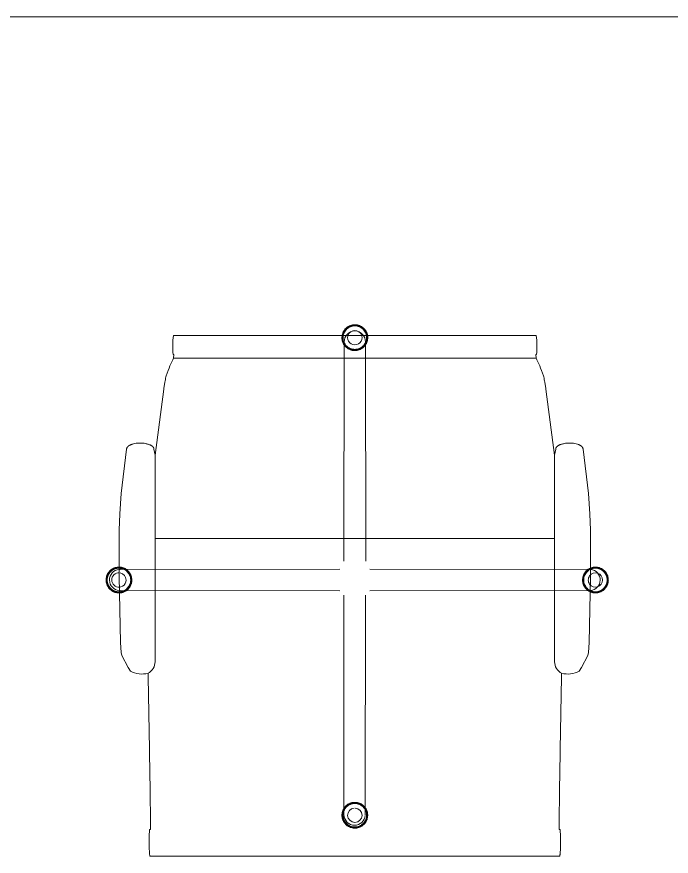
# Model space of a CAD drawing. Header units: inches. Extents: x -1880 to 225, y -1065 to 162.
# Drawn here: x -505.42 to -470.75, y 55.48 to 99.96 of the extents above; entities that cross this region are included whole.
import ezdxf

# ---------------------------------------------------------------- set-up
doc = ezdxf.new("R2010")
doc.units = ezdxf.units.IN
doc.header["$MEASUREMENT"] = 0
for name, color, linetype, lineweight in [('06_555 11th St - background_dwg', 8, 'Continuous', 9), ('I-FURN', 30, 'Continuous', 9), ('P-SILL', 7, 'Continuous', 9), ('W', 7, 'Continuous', 9)]:
    doc.layers.add(name, color=color, linetype=linetype, lineweight=lineweight)

# ---------------------------------------------------------------- blocks, each defined once
blk = doc.blocks.new('HermanMiller_Collection_Eames_SoftPad_LoungeChairSwivel - Arms Swivel Base-5586209-FIRST FLOOR POWER _ SIGNAL')
at = {"layer": 'I-FURN'}
for p, q in [((-3.512, 12.456), (-4.588, 12.381)), ((-2.64, 12.487), (-3.512, 12.456)), ((-0.181, 12.487), (-2.64, 12.487)), ((3.319, 12.425), (-0.181, 12.487)), ((-4.588, 12.381), (-6.939, 12.092)), ((-0.575, 0.795), (-0.562, 12.438)), ((0.575, 0.795), (0.562, 12.438)), ((3.837, 12.38), (3.319, 12.425)), ((3.992, 12.339), (3.837, 12.38)), ((4.636, 12.01), (3.992, 12.339)), ((4.828, 11.89), (4.636, 12.01)), ((13.215, 10.864), (13.215, 10.828)), ((14.637, -10.851), (14.637, 10.851)), ((-6.607, 10.583), (-10.117, 10.124)), ((-6.939, 10.645), (-6.607, 10.583)), ((-6.607, 10.583), (4.329, 10.583)), ((-2.191, -10.583), (-2.191, 10.583)), ((-12.962, 9.609), (-12.962, -9.609)), ((-11.947, 9.586), (-11.947, 9.626)), ((-11.764, 9.602), (-11.947, 9.586)), ((-11.764, 9.602), (-11.764, -9.602)), ((-0.991, 0.575), (-12.635, 0.562)), ((0.795, 0.562), (12.438, 0.549)), ((-0.991, -0.575), (-12.635, -0.562)), ((-0.575, -0.795), (-0.562, -12.438)), ((0.575, -0.795), (0.562, -12.438)), ((0.795, -0.588), (12.117, -0.575)), ((12.149, -0.575), (12.438, -0.575)), ((-11.947, -9.626), (-11.947, -9.587)), ((-11.947, -9.587), (-11.764, -9.602)), ((-10.117, -10.124), (-6.607, -10.583)), ((-6.607, -10.583), (-6.939, -10.645)), ((-6.607, -10.583), (4.329, -10.583)), ((13.215, -10.828), (13.215, -10.864)), ((3.992, -12.339), (4.636, -12.01)), ((4.636, -12.01), (4.828, -11.89)), ((-6.939, -12.092), (-4.588, -12.381)), ((-4.588, -12.381), (-3.512, -12.456)), ((-0.181, -12.487), (3.319, -12.425)), ((3.319, -12.425), (3.837, -12.38)), ((3.837, -12.38), (3.992, -12.339)), ((-3.512, -12.456), (-2.64, -12.487)), ((-2.64, -12.487), (-0.181, -12.487))]:
    blk.add_line(p, q, dxfattribs=at)
at = {"layer": 'I-FURN', "flags": 128}
for points in [[(0, 13.433), (-0.027, 13.432), (-0.055, 13.431), (-0.082, 13.428), (-0.109, 13.424), (-0.136, 13.419), (-0.162, 13.413), (-0.189, 13.406), (-0.215, 13.398), (-0.241, 13.389), (-0.266, 13.379), (-0.291, 13.368), (-0.315, 13.356), (-0.339, 13.343), (-0.363, 13.329), (-0.386, 13.314), (-0.408, 13.298), (-0.429, 13.281), (-0.45, 13.263), (-0.47, 13.245), (-0.49, 13.226), (-0.508, 13.206), (-0.526, 13.185), (-0.543, 13.164), (-0.559, 13.142), (-0.575, 13.119), (-0.589, 13.096), (-0.602, 13.072), (-0.615, 13.047), (-0.626, 13.023), (-0.636, 12.997), (-0.646, 12.972), (-0.654, 12.946), (-0.661, 12.919), (-0.668, 12.893), (-0.673, 12.866), (-0.677, 12.839), (-0.68, 12.812), (-0.682, 12.785), (-0.683, 12.757), (-0.683, 12.73), (-0.681, 12.703), (-0.679, 12.676), (-0.675, 12.648), (-0.671, 12.622), (-0.665, 12.595), (-0.658, 12.568), (-0.65, 12.542), (-0.642, 12.516), (-0.632, 12.491)], [(0, 13.396), (-0.026, 13.396), (-0.052, 13.394), (-0.077, 13.391), (-0.103, 13.388), (-0.128, 13.383), (-0.154, 13.378), (-0.179, 13.371), (-0.203, 13.363), (-0.228, 13.355), (-0.252, 13.345), (-0.275, 13.335), (-0.298, 13.323), (-0.321, 13.311), (-0.343, 13.297), (-0.365, 13.283), (-0.386, 13.268), (-0.406, 13.252), (-0.426, 13.236), (-0.445, 13.218), (-0.463, 13.2), (-0.481, 13.181), (-0.498, 13.162), (-0.514, 13.141), (-0.529, 13.121), (-0.544, 13.099), (-0.557, 13.077), (-0.57, 13.055), (-0.582, 13.031), (-0.592, 13.008), (-0.602, 12.984), (-0.611, 12.96), (-0.619, 12.935), (-0.626, 12.91), (-0.632, 12.885), (-0.637, 12.86), (-0.641, 12.834), (-0.643, 12.809), (-0.645, 12.783), (-0.646, 12.757), (-0.646, 12.731), (-0.645, 12.705), (-0.642, 12.68), (-0.639, 12.654), (-0.635, 12.628), (-0.629, 12.603), (-0.623, 12.578), (-0.615, 12.553), (-0.607, 12.529), (-0.598, 12.505), (-0.587, 12.481)], [(0.626, 12.477), (0.636, 12.503), (0.646, 12.528), (0.654, 12.554), (0.661, 12.581), (0.668, 12.607), (0.673, 12.634), (0.677, 12.661), (0.68, 12.688), (0.682, 12.715), (0.683, 12.743), (0.683, 12.77), (0.681, 12.797), (0.679, 12.824), (0.675, 12.852), (0.671, 12.878), (0.665, 12.905), (0.658, 12.932), (0.65, 12.958), (0.642, 12.984), (0.632, 13.009), (0.621, 13.034), (0.609, 13.059), (0.596, 13.083), (0.582, 13.106), (0.568, 13.129), (0.552, 13.152), (0.536, 13.174), (0.518, 13.195), (0.5, 13.215), (0.481, 13.235), (0.461, 13.254), (0.441, 13.272), (0.42, 13.289), (0.398, 13.305), (0.375, 13.321), (0.352, 13.335), (0.328, 13.349), (0.304, 13.361), (0.279, 13.373), (0.254, 13.384), (0.229, 13.393), (0.203, 13.402), (0.177, 13.41), (0.15, 13.416), (0.123, 13.422), (0.096, 13.426), (0.069, 13.429), (0.042, 13.432), (0.015, 13.433), (0, 13.433)], [(0.582, 12.469), (0.592, 12.492), (0.602, 12.516), (0.611, 12.54), (0.619, 12.565), (0.626, 12.59), (0.632, 12.615), (0.637, 12.64), (0.641, 12.666), (0.643, 12.691), (0.645, 12.717), (0.646, 12.743), (0.646, 12.769), (0.645, 12.795), (0.642, 12.82), (0.639, 12.846), (0.635, 12.872), (0.629, 12.897), (0.623, 12.922), (0.615, 12.947), (0.607, 12.971), (0.598, 12.995), (0.587, 13.019), (0.576, 13.042), (0.564, 13.065), (0.551, 13.087), (0.537, 13.109), (0.522, 13.13), (0.507, 13.151), (0.49, 13.171), (0.473, 13.19), (0.455, 13.209), (0.436, 13.226), (0.417, 13.243), (0.397, 13.26), (0.376, 13.275), (0.355, 13.29), (0.333, 13.304), (0.311, 13.316), (0.288, 13.328), (0.264, 13.34), (0.241, 13.35), (0.216, 13.359), (0.192, 13.367), (0.167, 13.374), (0.142, 13.38), (0.117, 13.385), (0.091, 13.39), (0.066, 13.393), (0.04, 13.395), (0.014, 13.396), (0, 13.396)], [(-0.632, 12.491), (-0.621, 12.466), (-0.609, 12.441), (-0.596, 12.417), (-0.582, 12.394), (-0.568, 12.371), (-0.552, 12.348), (-0.536, 12.326), (-0.518, 12.305), (-0.5, 12.285), (-0.481, 12.265), (-0.461, 12.246), (-0.441, 12.228), (-0.42, 12.211), (-0.398, 12.195), (-0.375, 12.179), (-0.352, 12.165), (-0.328, 12.151), (-0.304, 12.139), (-0.279, 12.127), (-0.254, 12.116), (-0.229, 12.107), (-0.203, 12.098), (-0.177, 12.09), (-0.15, 12.084), (-0.123, 12.078), (-0.096, 12.074), (-0.069, 12.071), (-0.042, 12.068), (-0.015, 12.067), (0, 12.067)], [(-0.587, 12.481), (-0.576, 12.458), (-0.564, 12.435), (-0.551, 12.413), (-0.537, 12.391), (-0.522, 12.37), (-0.507, 12.349), (-0.49, 12.329), (-0.473, 12.31), (-0.455, 12.291), (-0.436, 12.274), (-0.417, 12.257), (-0.397, 12.24), (-0.376, 12.225), (-0.355, 12.21), (-0.333, 12.196), (-0.311, 12.184), (-0.288, 12.172), (-0.264, 12.16), (-0.241, 12.15), (-0.216, 12.141), (-0.192, 12.133), (-0.167, 12.126), (-0.142, 12.12), (-0.117, 12.115), (-0.091, 12.11), (-0.066, 12.107), (-0.04, 12.105), (-0.014, 12.104), (0, 12.104)], [(0, 12.067), (0.027, 12.068), (0.055, 12.069), (0.082, 12.072), (0.109, 12.076), (0.136, 12.081), (0.162, 12.087), (0.189, 12.094), (0.215, 12.102), (0.241, 12.111), (0.266, 12.121), (0.291, 12.132), (0.315, 12.144), (0.339, 12.157), (0.363, 12.171), (0.386, 12.186), (0.408, 12.202), (0.429, 12.219), (0.45, 12.237), (0.47, 12.255), (0.49, 12.274), (0.508, 12.294), (0.526, 12.315), (0.543, 12.336), (0.559, 12.358), (0.575, 12.381), (0.589, 12.404), (0.602, 12.428), (0.615, 12.453), (0.626, 12.477)], [(0, 12.104), (0.026, 12.104), (0.052, 12.106), (0.077, 12.109), (0.103, 12.112), (0.128, 12.117), (0.154, 12.122), (0.179, 12.129), (0.203, 12.137), (0.228, 12.145), (0.252, 12.155), (0.275, 12.165), (0.298, 12.177), (0.321, 12.189), (0.343, 12.203), (0.365, 12.217), (0.386, 12.232), (0.406, 12.248), (0.426, 12.264), (0.445, 12.282), (0.463, 12.3), (0.481, 12.319), (0.498, 12.338), (0.514, 12.359), (0.529, 12.379), (0.544, 12.401), (0.557, 12.423), (0.57, 12.445), (0.582, 12.469)], [(5.516, 10.945), (5.229, 10.951), (4.942, 10.957)], [(-12.952, 0.674), (-12.979, 0.669), (-13.006, 0.663), (-13.032, 0.656), (-13.058, 0.648), (-13.084, 0.639), (-13.11, 0.629), (-13.134, 0.618), (-13.159, 0.606), (-13.183, 0.593), (-13.206, 0.579), (-13.229, 0.564), (-13.251, 0.548), (-13.273, 0.531), (-13.294, 0.513), (-13.314, 0.495), (-13.333, 0.476), (-13.352, 0.456), (-13.37, 0.435), (-13.387, 0.414), (-13.403, 0.392), (-13.418, 0.369), (-13.433, 0.346), (-13.446, 0.322), (-13.458, 0.297), (-13.47, 0.273), (-13.48, 0.247), (-13.489, 0.222), (-13.498, 0.196), (-13.505, 0.169), (-13.511, 0.143), (-13.517, 0.116), (-13.521, 0.089), (-13.524, 0.062), (-13.526, 0.035), (-13.526, 0.007), (-13.526, -0.02), (-13.525, -0.047), (-13.522, -0.074), (-13.519, -0.102), (-13.514, -0.128), (-13.509, -0.155), (-13.502, -0.182), (-13.494, -0.208), (-13.485, -0.234), (-13.475, -0.259), (-13.465, -0.284), (-13.453, -0.309), (-13.44, -0.333), (-13.426, -0.356), (-13.411, -0.379), (-13.396, -0.402), (-13.379, -0.424), (-13.362, -0.445), (-13.344, -0.465), (-13.325, -0.485), (-13.305, -0.504), (-13.284, -0.522), (-13.263, -0.539), (-13.241, -0.555), (-13.219, -0.571), (-13.196, -0.585), (-13.172, -0.599), (-13.148, -0.611), (-13.123, -0.623), (-13.098, -0.634), (-13.072, -0.643), (-13.046, -0.652), (-13.02, -0.66), (-12.994, -0.666), (-12.967, -0.672)], [(-12.972, 0.633), (-12.997, 0.628), (-13.022, 0.621), (-13.047, 0.613), (-13.071, 0.605), (-13.095, 0.595), (-13.119, 0.585), (-13.142, 0.573), (-13.165, 0.561), (-13.187, 0.547), (-13.208, 0.533), (-13.229, 0.518), (-13.25, 0.502), (-13.27, 0.486), (-13.289, 0.468), (-13.307, 0.45), (-13.325, 0.431), (-13.342, 0.412), (-13.358, 0.391), (-13.373, 0.371), (-13.387, 0.349), (-13.401, 0.327), (-13.413, 0.305), (-13.425, 0.281), (-13.436, 0.258), (-13.446, 0.234), (-13.455, 0.21), (-13.463, 0.185), (-13.47, 0.16), (-13.475, 0.135), (-13.48, 0.11), (-13.484, 0.084), (-13.487, 0.059), (-13.489, 0.033), (-13.49, 0.007), (-13.489, -0.019), (-13.488, -0.045), (-13.486, -0.07), (-13.483, -0.096), (-13.478, -0.122), (-13.473, -0.147), (-13.466, -0.172), (-13.459, -0.197), (-13.451, -0.221), (-13.441, -0.245), (-13.431, -0.269), (-13.42, -0.292), (-13.408, -0.315), (-13.395, -0.337), (-13.381, -0.359), (-13.366, -0.38), (-13.35, -0.401), (-13.334, -0.421), (-13.317, -0.44), (-13.299, -0.459), (-13.28, -0.476), (-13.261, -0.493), (-13.241, -0.51), (-13.22, -0.525), (-13.199, -0.54), (-13.177, -0.554), (-13.154, -0.566), (-13.131, -0.578), (-13.108, -0.59), (-13.084, -0.6), (-13.06, -0.609), (-13.036, -0.617), (-13.011, -0.624), (-12.986, -0.63), (-12.96, -0.635)], [(-12.844, 0.646), (-12.869, 0.646), (-12.895, 0.644), (-12.921, 0.641), (-12.947, 0.638), (-12.972, 0.633)], [(-12.844, 0.683), (-12.871, 0.682), (-12.898, 0.681), (-12.925, 0.678), (-12.952, 0.674)], [(-12.844, -0.683), (-12.816, -0.682), (-12.789, -0.681), (-12.762, -0.678), (-12.735, -0.674), (-12.708, -0.669), (-12.681, -0.663), (-12.655, -0.656), (-12.629, -0.648), (-12.603, -0.639), (-12.578, -0.629), (-12.553, -0.618), (-12.528, -0.606), (-12.504, -0.593), (-12.481, -0.579), (-12.458, -0.564), (-12.436, -0.548), (-12.414, -0.531), (-12.393, -0.513), (-12.373, -0.495), (-12.354, -0.476), (-12.335, -0.456), (-12.317, -0.435), (-12.3, -0.414), (-12.284, -0.392), (-12.269, -0.369), (-12.255, -0.346), (-12.241, -0.322), (-12.229, -0.297), (-12.218, -0.273), (-12.207, -0.247), (-12.198, -0.222), (-12.19, -0.196), (-12.182, -0.169), (-12.176, -0.143), (-12.171, -0.116), (-12.167, -0.089), (-12.164, -0.062), (-12.162, -0.035), (-12.161, -0.007), (-12.161, 0.02), (-12.162, 0.047), (-12.165, 0.074), (-12.168, 0.102), (-12.173, 0.128), (-12.179, 0.155), (-12.185, 0.182), (-12.193, 0.208), (-12.202, 0.234), (-12.212, 0.259), (-12.223, 0.284), (-12.235, 0.309), (-12.247, 0.333), (-12.261, 0.356), (-12.276, 0.379), (-12.292, 0.402), (-12.308, 0.424), (-12.325, 0.445), (-12.344, 0.465), (-12.363, 0.485), (-12.382, 0.504), (-12.403, 0.522), (-12.424, 0.539), (-12.446, 0.555), (-12.469, 0.571), (-12.492, 0.585), (-12.515, 0.599), (-12.54, 0.611), (-12.564, 0.623), (-12.589, 0.634), (-12.615, 0.643), (-12.641, 0.652), (-12.667, 0.66), (-12.694, 0.666), (-12.72, 0.672), (-12.747, 0.676), (-12.774, 0.679), (-12.802, 0.682), (-12.829, 0.683), (-12.844, 0.683)], [(-12.844, -0.646), (-12.818, -0.646), (-12.792, -0.644), (-12.766, -0.641), (-12.741, -0.638), (-12.715, -0.633), (-12.69, -0.628), (-12.665, -0.621), (-12.64, -0.613), (-12.616, -0.605), (-12.592, -0.595), (-12.568, -0.585), (-12.545, -0.573), (-12.523, -0.561), (-12.5, -0.547), (-12.479, -0.533), (-12.458, -0.518), (-12.437, -0.502), (-12.418, -0.486), (-12.399, -0.468), (-12.38, -0.45), (-12.363, -0.431), (-12.346, -0.412), (-12.33, -0.391), (-12.314, -0.371), (-12.3, -0.349), (-12.286, -0.327), (-12.274, -0.305), (-12.262, -0.281), (-12.251, -0.258), (-12.241, -0.234), (-12.233, -0.21), (-12.225, -0.185), (-12.218, -0.16), (-12.212, -0.135), (-12.207, -0.11), (-12.203, -0.084), (-12.2, -0.059), (-12.198, -0.033), (-12.198, -0.007), (-12.198, 0.019), (-12.199, 0.045), (-12.201, 0.07), (-12.205, 0.096), (-12.209, 0.122), (-12.214, 0.147), (-12.221, 0.172), (-12.228, 0.197), (-12.237, 0.221), (-12.246, 0.245), (-12.256, 0.269), (-12.267, 0.292), (-12.28, 0.315), (-12.293, 0.337), (-12.307, 0.359), (-12.321, 0.38), (-12.337, 0.401), (-12.353, 0.421), (-12.371, 0.44), (-12.389, 0.459), (-12.407, 0.476), (-12.427, 0.493), (-12.447, 0.51), (-12.467, 0.525), (-12.489, 0.54), (-12.511, 0.554), (-12.533, 0.566), (-12.556, 0.578), (-12.579, 0.59), (-12.603, 0.6), (-12.627, 0.609), (-12.652, 0.617), (-12.677, 0.624), (-12.702, 0.63), (-12.727, 0.635), (-12.752, 0.64), (-12.778, 0.643), (-12.804, 0.645), (-12.83, 0.646), (-12.844, 0.646)], [(13.148, 0), (13.147, 0.027), (13.145, 0.055), (13.143, 0.082), (13.139, 0.109), (13.134, 0.136), (13.128, 0.162), (13.121, 0.189), (13.113, 0.215), (13.104, 0.241), (13.094, 0.266), (13.083, 0.291), (13.07, 0.315), (13.057, 0.339), (13.043, 0.363), (13.028, 0.386), (13.012, 0.408), (12.996, 0.429), (12.978, 0.45), (12.96, 0.47), (12.94, 0.49), (12.921, 0.508), (12.9, 0.526), (12.878, 0.543), (12.856, 0.559), (12.834, 0.575), (12.81, 0.589), (12.787, 0.602), (12.762, 0.615), (12.737, 0.626), (12.712, 0.636), (12.687, 0.646), (12.661, 0.654), (12.634, 0.661), (12.608, 0.668), (12.581, 0.673), (12.554, 0.677), (12.527, 0.68), (12.499, 0.682), (12.472, 0.683), (12.445, 0.683), (12.418, 0.681), (12.39, 0.679), (12.363, 0.675), (12.336, 0.671), (12.31, 0.665), (12.283, 0.658), (12.257, 0.65), (12.231, 0.642), (12.206, 0.632), (12.181, 0.621), (12.156, 0.609), (12.132, 0.596), (12.108, 0.582), (12.085, 0.568), (12.063, 0.552), (12.041, 0.536), (12.02, 0.518), (12, 0.5), (11.98, 0.481), (11.961, 0.461), (11.943, 0.441), (11.926, 0.42), (11.91, 0.398), (11.894, 0.375), (11.88, 0.352), (11.866, 0.328), (11.853, 0.304), (11.842, 0.279), (11.831, 0.254), (11.821, 0.229), (11.813, 0.203), (11.805, 0.177), (11.799, 0.15), (11.793, 0.123), (11.789, 0.096), (11.785, 0.069), (11.783, 0.042), (11.782, 0.015), (11.782, 0)], [(13.111, 0), (13.11, 0.026), (13.109, 0.052), (13.106, 0.077), (13.103, 0.103), (13.098, 0.128), (13.092, 0.154), (13.086, 0.179), (13.078, 0.203), (13.069, 0.228), (13.06, 0.252), (13.049, 0.275), (13.038, 0.298), (13.025, 0.321), (13.012, 0.343), (12.998, 0.365), (12.983, 0.386), (12.967, 0.406), (12.95, 0.426), (12.933, 0.445), (12.915, 0.463), (12.896, 0.481), (12.876, 0.498), (12.856, 0.514), (12.835, 0.529), (12.814, 0.544), (12.792, 0.557), (12.769, 0.57), (12.746, 0.582), (12.723, 0.592), (12.699, 0.602), (12.675, 0.611), (12.65, 0.619), (12.625, 0.626), (12.6, 0.632), (12.575, 0.637), (12.549, 0.641), (12.523, 0.643), (12.498, 0.645), (12.472, 0.646), (12.446, 0.646), (12.42, 0.645), (12.394, 0.642), (12.369, 0.639), (12.343, 0.635), (12.318, 0.629), (12.293, 0.623), (12.268, 0.615), (12.244, 0.607), (12.22, 0.598), (12.196, 0.587), (12.173, 0.576), (12.15, 0.564), (12.128, 0.551), (12.106, 0.537), (12.085, 0.522), (12.064, 0.507), (12.044, 0.49), (12.025, 0.473), (12.006, 0.455), (11.988, 0.436), (11.971, 0.417), (11.955, 0.397), (11.94, 0.376), (11.925, 0.355), (11.911, 0.333), (11.898, 0.311), (11.886, 0.288), (11.875, 0.264), (11.865, 0.241), (11.856, 0.216), (11.848, 0.192), (11.841, 0.167), (11.834, 0.142), (11.829, 0.117), (11.825, 0.091), (11.822, 0.066), (11.82, 0.04), (11.819, 0.014), (11.819, 0)], [(11.782, 0), (11.782, -0.027), (11.784, -0.055), (11.787, -0.082), (11.791, -0.109), (11.796, -0.136), (11.802, -0.162), (11.809, -0.189), (11.817, -0.215), (11.826, -0.241), (11.836, -0.266), (11.847, -0.291), (11.859, -0.315), (11.872, -0.339), (11.886, -0.363), (11.901, -0.386), (11.917, -0.408), (11.934, -0.429), (11.951, -0.45), (11.97, -0.47), (11.989, -0.49), (12.009, -0.508), (12.03, -0.526), (12.051, -0.543), (12.073, -0.559), (12.096, -0.575), (12.119, -0.589), (12.143, -0.602), (12.167, -0.615), (12.192, -0.626), (12.217, -0.636), (12.243, -0.646), (12.269, -0.654), (12.295, -0.661), (12.322, -0.668), (12.349, -0.673), (12.376, -0.677), (12.403, -0.68), (12.43, -0.682), (12.457, -0.683), (12.485, -0.683), (12.512, -0.681), (12.539, -0.679), (12.566, -0.675), (12.593, -0.671), (12.62, -0.665), (12.646, -0.658), (12.673, -0.65), (12.698, -0.642), (12.724, -0.632), (12.749, -0.621), (12.774, -0.609), (12.798, -0.596), (12.821, -0.582), (12.844, -0.568), (12.867, -0.552), (12.888, -0.536), (12.909, -0.518), (12.93, -0.5), (12.949, -0.481), (12.968, -0.461), (12.986, -0.441), (13.004, -0.42), (13.02, -0.398), (13.035, -0.375), (13.05, -0.352), (13.063, -0.328), (13.076, -0.304), (13.088, -0.279), (13.098, -0.254), (13.108, -0.229), (13.117, -0.203), (13.124, -0.177), (13.131, -0.15), (13.136, -0.123), (13.141, -0.096), (13.144, -0.069), (13.146, -0.042), (13.147, -0.015), (13.148, 0)], [(11.819, 0), (11.819, -0.026), (11.821, -0.052), (11.823, -0.077), (11.827, -0.103), (11.832, -0.128), (11.837, -0.154), (11.844, -0.179), (11.851, -0.203), (11.86, -0.228), (11.87, -0.252), (11.88, -0.275), (11.892, -0.298), (11.904, -0.321), (11.917, -0.343), (11.932, -0.365), (11.947, -0.386), (11.962, -0.406), (11.979, -0.426), (11.996, -0.445), (12.015, -0.463), (12.034, -0.481), (12.053, -0.498), (12.073, -0.514), (12.094, -0.529), (12.116, -0.544), (12.138, -0.557), (12.16, -0.57), (12.183, -0.582), (12.207, -0.592), (12.231, -0.602), (12.255, -0.611), (12.28, -0.619), (12.304, -0.626), (12.33, -0.632), (12.355, -0.637), (12.38, -0.641), (12.406, -0.643), (12.432, -0.645), (12.458, -0.646), (12.484, -0.646), (12.509, -0.645), (12.535, -0.642), (12.561, -0.639), (12.586, -0.635), (12.612, -0.629), (12.637, -0.623), (12.661, -0.615), (12.686, -0.607), (12.71, -0.598), (12.734, -0.587), (12.757, -0.576), (12.78, -0.564), (12.802, -0.551), (12.824, -0.537), (12.845, -0.522), (12.866, -0.507), (12.886, -0.49), (12.905, -0.473), (12.923, -0.455), (12.941, -0.436), (12.958, -0.417), (12.975, -0.397), (12.99, -0.376), (13.005, -0.355), (13.018, -0.333), (13.031, -0.311), (13.043, -0.288), (13.054, -0.264), (13.064, -0.241), (13.074, -0.216), (13.082, -0.192), (13.089, -0.167), (13.095, -0.142), (13.1, -0.117), (13.104, -0.091), (13.108, -0.066), (13.11, -0.04), (13.111, -0.014), (13.111, 0)], [(-12.967, -0.672), (-12.94, -0.676), (-12.913, -0.679), (-12.886, -0.682), (-12.858, -0.683), (-12.844, -0.683)], [(-12.96, -0.635), (-12.935, -0.64), (-12.909, -0.643), (-12.883, -0.645), (-12.858, -0.646), (-12.844, -0.646)], [(4.942, -10.957), (5.229, -10.951), (5.516, -10.945)], [(0, -11.817), (-0.027, -11.818), (-0.055, -11.819), (-0.082, -11.822), (-0.109, -11.826), (-0.136, -11.831), (-0.162, -11.837), (-0.189, -11.844), (-0.215, -11.852), (-0.241, -11.861), (-0.266, -11.871), (-0.291, -11.882), (-0.315, -11.894), (-0.339, -11.907), (-0.363, -11.921), (-0.386, -11.936), (-0.408, -11.952), (-0.429, -11.969), (-0.45, -11.987), (-0.47, -12.005), (-0.49, -12.024), (-0.508, -12.044), (-0.526, -12.065), (-0.543, -12.086), (-0.559, -12.108), (-0.575, -12.131), (-0.589, -12.154), (-0.602, -12.178), (-0.615, -12.203), (-0.626, -12.227), (-0.636, -12.253), (-0.646, -12.278), (-0.654, -12.304), (-0.661, -12.331), (-0.668, -12.357), (-0.673, -12.384), (-0.677, -12.411), (-0.68, -12.438), (-0.682, -12.465), (-0.683, -12.493)], [(0, -11.854), (-0.026, -11.854), (-0.052, -11.856), (-0.077, -11.859), (-0.103, -11.862), (-0.128, -11.867), (-0.154, -11.872), (-0.179, -11.879), (-0.203, -11.887), (-0.228, -11.895), (-0.252, -11.905), (-0.275, -11.915), (-0.298, -11.927), (-0.321, -11.939), (-0.343, -11.953), (-0.365, -11.967), (-0.386, -11.982), (-0.406, -11.998), (-0.426, -12.014), (-0.445, -12.032), (-0.463, -12.05), (-0.481, -12.069), (-0.498, -12.088), (-0.514, -12.109), (-0.529, -12.129), (-0.544, -12.151), (-0.557, -12.173), (-0.57, -12.195), (-0.582, -12.219), (-0.592, -12.242), (-0.602, -12.266), (-0.611, -12.29), (-0.619, -12.315), (-0.626, -12.34), (-0.632, -12.365), (-0.637, -12.39), (-0.641, -12.416), (-0.643, -12.441), (-0.645, -12.467), (-0.646, -12.493)], [(0.683, -12.48), (0.681, -12.453), (0.679, -12.426), (0.675, -12.398), (0.671, -12.372), (0.665, -12.345), (0.658, -12.318), (0.65, -12.292), (0.642, -12.266), (0.632, -12.241), (0.621, -12.216), (0.609, -12.191), (0.596, -12.167), (0.582, -12.144), (0.568, -12.121), (0.552, -12.098), (0.536, -12.076), (0.518, -12.055), (0.5, -12.035), (0.481, -12.015), (0.461, -11.996), (0.441, -11.978), (0.42, -11.961), (0.398, -11.945), (0.375, -11.929), (0.352, -11.915), (0.328, -11.901), (0.304, -11.889), (0.279, -11.877), (0.254, -11.866), (0.229, -11.857), (0.203, -11.848), (0.177, -11.84), (0.15, -11.834), (0.123, -11.828), (0.096, -11.824), (0.069, -11.821), (0.042, -11.818), (0.015, -11.817), (0, -11.817)], [(0.646, -12.481), (0.645, -12.455), (0.642, -12.43), (0.639, -12.404), (0.635, -12.378), (0.629, -12.353), (0.623, -12.328), (0.615, -12.303), (0.607, -12.279), (0.598, -12.255), (0.587, -12.231), (0.576, -12.208), (0.564, -12.185), (0.551, -12.163), (0.537, -12.141), (0.522, -12.12), (0.507, -12.099), (0.49, -12.079), (0.473, -12.06), (0.455, -12.041), (0.436, -12.024), (0.417, -12.007), (0.397, -11.99), (0.376, -11.975), (0.355, -11.96), (0.333, -11.946), (0.311, -11.934), (0.288, -11.922), (0.264, -11.91), (0.241, -11.9), (0.216, -11.891), (0.192, -11.883), (0.167, -11.876), (0.142, -11.87), (0.117, -11.865), (0.091, -11.86), (0.066, -11.857), (0.04, -11.855), (0.014, -11.854), (0, -11.854)], [(-0.683, -12.493), (-0.683, -12.52), (-0.681, -12.547), (-0.679, -12.574), (-0.675, -12.602), (-0.671, -12.628), (-0.665, -12.655), (-0.658, -12.682), (-0.65, -12.708), (-0.642, -12.734), (-0.632, -12.759), (-0.621, -12.784), (-0.609, -12.809), (-0.596, -12.833), (-0.582, -12.856), (-0.568, -12.879), (-0.552, -12.902), (-0.536, -12.924), (-0.518, -12.945), (-0.5, -12.965), (-0.481, -12.985), (-0.461, -13.004), (-0.441, -13.022), (-0.42, -13.039), (-0.398, -13.055), (-0.375, -13.071), (-0.352, -13.085), (-0.328, -13.099), (-0.304, -13.111), (-0.279, -13.123), (-0.254, -13.134), (-0.229, -13.143), (-0.203, -13.152), (-0.177, -13.16), (-0.15, -13.166), (-0.123, -13.172), (-0.096, -13.176), (-0.069, -13.179), (-0.042, -13.182), (-0.015, -13.183), (0, -13.183)], [(-0.646, -12.493), (-0.646, -12.519), (-0.645, -12.545), (-0.642, -12.57), (-0.639, -12.596), (-0.635, -12.622), (-0.629, -12.647), (-0.623, -12.672), (-0.615, -12.697), (-0.607, -12.721), (-0.598, -12.745), (-0.587, -12.769), (-0.576, -12.792), (-0.564, -12.815), (-0.551, -12.837), (-0.537, -12.859), (-0.522, -12.88), (-0.507, -12.901), (-0.49, -12.921), (-0.473, -12.94), (-0.455, -12.959), (-0.436, -12.976), (-0.417, -12.993), (-0.397, -13.01), (-0.376, -13.025), (-0.355, -13.04), (-0.333, -13.054), (-0.311, -13.066), (-0.288, -13.078), (-0.264, -13.09), (-0.241, -13.1), (-0.216, -13.109), (-0.192, -13.117), (-0.167, -13.124), (-0.142, -13.13), (-0.117, -13.135), (-0.091, -13.14), (-0.066, -13.143), (-0.04, -13.145), (-0.014, -13.146), (0, -13.146)], [(0, -13.183), (0.027, -13.182), (0.055, -13.181), (0.082, -13.178), (0.109, -13.174), (0.136, -13.169), (0.162, -13.163), (0.189, -13.156), (0.215, -13.148), (0.241, -13.139), (0.266, -13.129), (0.291, -13.118), (0.315, -13.106), (0.339, -13.093), (0.363, -13.079), (0.386, -13.064), (0.408, -13.048), (0.429, -13.031), (0.45, -13.013), (0.47, -12.995), (0.49, -12.976), (0.508, -12.956), (0.526, -12.935), (0.543, -12.914), (0.559, -12.892), (0.575, -12.869), (0.589, -12.846), (0.602, -12.822), (0.615, -12.797), (0.626, -12.773), (0.636, -12.747), (0.646, -12.722), (0.654, -12.696), (0.661, -12.669), (0.668, -12.643), (0.673, -12.616), (0.677, -12.589), (0.68, -12.562), (0.682, -12.535), (0.683, -12.507), (0.683, -12.48)], [(0, -13.146), (0.026, -13.146), (0.052, -13.144), (0.077, -13.141), (0.103, -13.138), (0.128, -13.133), (0.154, -13.128), (0.179, -13.121), (0.203, -13.113), (0.228, -13.105), (0.252, -13.095), (0.275, -13.085), (0.298, -13.073), (0.321, -13.061), (0.343, -13.047), (0.365, -13.033), (0.386, -13.018), (0.406, -13.002), (0.426, -12.986), (0.445, -12.968), (0.463, -12.95), (0.481, -12.931), (0.498, -12.912), (0.514, -12.891), (0.529, -12.871), (0.544, -12.849), (0.557, -12.827), (0.57, -12.805), (0.582, -12.781), (0.592, -12.758), (0.602, -12.734), (0.611, -12.71), (0.619, -12.685), (0.626, -12.66), (0.632, -12.635), (0.637, -12.61), (0.641, -12.584), (0.643, -12.559), (0.645, -12.533), (0.646, -12.507), (0.646, -12.481)]]:
    blk.add_lwpolyline(points, dxfattribs=at)
at = {"layer": 'I-FURN'}
for centre, radius, start, end in [((0, 12.75), 0.637, 90, 206.3075), ((0, 12.75), 0.622, 101.3511, 112.2261), ((0, 12.75), 0.622, 90, 100.841), ((0, 12.75), 0.637, 332.4654, 90), ((0, 12.75), 0.622, 67.7739, 89.5239), ((0, 12.75), 0.622, 157.7055, 168.576), ((0, 12.75), 0.622, 146.4293, 157.1871), ((0, 12.438), 0.562, 4.4572, 173.9878), ((0, 12.75), 0.622, 135.0353, 145.9581), ((0, 12.75), 0.622, 124.1008, 135), ((0, 12.75), 0.38, 90, 234.4643), ((0, 12.75), 0.622, 112.7188, 123.6246), ((0, 12.75), 0.38, 304.8043, 90), ((0, 12.75), 0.622, 56.3754, 67.2812), ((0, 12.75), 0.622, 45, 55.8992), ((0, 12.75), 0.622, 34.0419, 44.9647), ((0, 12.75), 0.622, 22.8129, 33.5707), ((0, 12.75), 0.622, 11.424, 22.2945), ((0, 12.75), 0.622, 169.0457, 190.9543), ((0, 12.75), 0.622, 191.424, 202.2945), ((0, 12.75), 0.637, 206.3075, 270), ((0, 12.438), 0.562, 173.9878, 179.9352), ((0, 12.75), 0.622, 206.9542, 213.5707), ((0, 12.75), 0.637, 315, 332.4654), ((0, 12.75), 0.622, 326.4293, 331.8156), ((0, 12.75), 0.622, 331.8156, 337.1871), ((0, 12.75), 0.622, 337.7055, 348.576), ((0, 12.75), 0.622, 349.0457, 10.9543), ((0, 12.75), 0.622, 215.9151, 224.9647), ((0, 12.75), 0.622, 225, 235.8992), ((0, 12.75), 0.622, 236.3754, 247.2812), ((0, 12.75), 0.622, 247.7739, 269.5239), ((0, 12.75), 0.38, 234.4643, 270), ((0, 12.75), 0.38, 270, 304.8043), ((0, 12.75), 0.637, 270, 314.8102), ((0, 12.75), 0.622, 270, 280.841), ((0, 12.75), 0.622, 281.3511, 292.2261), ((0, 12.75), 0.622, 292.7188, 303.6246), ((0, 12.75), 0.622, 304.1008, 313.7168), ((0, 12.75), 0.622, 315.0353, 325.9581), ((3.679, 11.276), 1.303, 345.8347, 28.1255), ((4.329, 11.273), 0.69, 270, 332.7502), ((-12.379, 5.303), 4.345, 84.2936, 97.7064), ((-12.844, 0), 0.637, 101.8034, 258.1966), ((-12.844, 0), 0.622, 124.1008, 135), ((-12.844, 0), 0.622, 112.7188, 123.6246), ((-12.844, 0), 0.622, 102.0936, 112.2261), ((-12.634, 0), 0.562, 90.0648, 130.3873), ((-12.844, 0), 0.637, 90, 101.8034), ((-12.844, 0), 0.622, 90, 100.841), ((-12.844, 0), 0.637, 48.6192, 90), ((-12.844, 0), 0.637, 270, 45), ((-12.844, 0), 0.622, 67.7739, 89.5239), ((-12.844, 0), 0.622, 56.3754, 67.2812), ((-12.844, 0), 0.622, 47.6828, 55.8992), ((12.465, 0), 0.637, 90, 180), ((12.465, 0), 0.622, 124.0419, 134.9647), ((12.465, 0), 0.622, 112.8129, 122.3181), ((12.465, 0), 0.622, 101.424, 112.2945), ((12.465, 0), 0.622, 90, 100.9543), ((12.465, 0), 0.637, 0, 89.7468), ((12.465, 0), 0.622, 79.0457, 89.7406), ((12.438, -0.013), 0.562, 273.6358, 86.3642), ((12.465, 0), 0.622, 67.7055, 78.576), ((12.465, 0), 0.622, 56.4293, 67.1871), ((12.465, 0), 0.622, 45.0353, 53.1273), ((-12.844, 0), 0.622, 169.0457, 190.9543), ((-12.844, 0), 0.622, 157.7055, 168.576), ((-12.844, 0), 0.622, 146.4293, 157.1871), ((-12.844, 0), 0.622, 135.0353, 145.9581), ((-12.844, 0), 0.38, 111.5384, 248.4616), ((-12.634, 0), 0.562, 130.3873, 229.6127), ((-12.844, 0), 0.38, 90, 111.5384), ((-12.844, 0), 0.38, 270, 90), ((-12.844, 0), 0.622, 34.0419, 44.9647), ((-12.844, 0), 0.622, 22.8129, 33.5707), ((-12.844, 0), 0.622, 11.424, 22.2945), ((-12.844, 0), 0.622, 349.0457, 10.9543), ((12.465, 0), 0.637, 180, 234.9463), ((12.465, 0), 0.622, 157.7739, 179.5239), ((12.465, 0), 0.622, 180, 190.841), ((12.465, 0), 0.622, 146.3754, 157.2812), ((12.465, 0), 0.622, 135, 145.8992), ((12.465, 0), 0.38, 1.174, 176.3161), ((12.465, 0), 0.637, 270.2532, 360), ((12.465, 0), 0.622, 34.1008, 45), ((12.465, 0), 0.622, 22.7188, 33.6246), ((12.465, 0), 0.622, 11.3511, 22.2261), ((12.465, 0), 0.622, 0, 10.841), ((-12.844, 0), 0.622, 191.424, 202.2945), ((-12.844, 0), 0.622, 202.8129, 213.5707), ((-12.844, 0), 0.622, 214.0419, 224.9647), ((-12.844, 0), 0.622, 225, 235.8992), ((-12.634, 0), 0.562, 229.6127, 269.9352), ((-12.844, 0), 0.38, 248.4616, 270), ((-12.844, 0), 0.622, 307.3327, 315), ((-12.844, 0), 0.622, 315.0353, 325.9581), ((-12.844, 0), 0.622, 326.4293, 337.1871), ((-12.844, 0), 0.622, 337.7055, 348.576), ((12.465, 0), 0.622, 191.3511, 202.2261), ((12.465, 0), 0.622, 202.7188, 213.6246), ((12.465, 0), 0.622, 214.1008, 225), ((12.465, 0), 0.622, 225.0353, 234.0303), ((12.465, 0), 0.38, 184.1478, 358.9586), ((12.465, 0), 0.622, 304.0419, 314.9647), ((12.465, 0), 0.622, 315, 325.8992), ((12.465, 0), 0.622, 326.3754, 337.2812), ((12.465, 0), 0.622, 337.7739, 359.5239), ((-12.844, 0), 0.622, 236.3754, 247.2812), ((-12.844, 0), 0.622, 247.7739, 254.4912), ((-12.844, 0), 0.622, 257.9064, 269.5239), ((-12.844, 0), 0.637, 258.1966, 270), ((-12.844, 0), 0.622, 270, 280.841), ((-12.844, 0), 0.622, 281.3511, 292.2261), ((-12.844, 0), 0.622, 292.7188, 303.6246), ((12.465, 0), 0.637, 238.4573, 270), ((12.465, 0), 0.622, 237.6819, 247.1871), ((12.465, 0), 0.622, 247.7055, 258.576), ((12.465, 0), 0.622, 259.0457, 270), ((12.465, 0), 0.622, 270.2594, 280.9543), ((12.465, 0), 0.622, 281.424, 292.2945), ((12.465, 0), 0.622, 292.8129, 303.5707), ((-12.379, -5.303), 4.345, 262.2936, 275.7064), ((4.329, -11.273), 0.69, 27.2498, 90), ((3.679, -11.276), 1.303, 331.8745, 14.1653), ((0, -12.5), 0.637, 90, 178.6581), ((0, -12.5), 0.622, 124.1008, 135), ((0, -12.5), 0.622, 112.7188, 123.6246), ((0, -12.5), 0.622, 101.3511, 112.2261), ((0, -12.5), 0.622, 90, 100.841), ((0, -12.5), 0.637, 2.7482, 90), ((0, -12.5), 0.622, 67.7739, 89.5239), ((0, -12.5), 0.622, 56.3754, 67.2812), ((0, -12.5), 0.622, 45, 55.8992), ((0, -12.5), 0.622, 169.0457, 178.6251), ((0, -12.5), 0.622, 157.7055, 166.8688), ((0, -12.5), 0.622, 146.4293, 157.1871), ((0, -12.438), 0.562, 180.0648, 186.0122), ((0, -12.5), 0.622, 135.0353, 145.9581), ((0, -12.5), 0.38, 90, 170.945), ((0, -12.5), 0.38, 30, 90), ((0, -12.5), 0.38, 3.5259, 26.1564), ((0, -12.5), 0.622, 34.0419, 44.9647), ((0, -12.5), 0.622, 23.0496, 33.5707), ((0, -12.5), 0.622, 11.424, 22.2945), ((0, -12.5), 0.622, 2.7886, 10.9543), ((0, -12.5), 0.637, 180, 270), ((0, -12.5), 0.622, 180, 190.9543), ((0, -12.5), 0.622, 191.424, 202.2945), ((0, -12.5), 0.622, 202.8129, 213.5707), ((0, -12.438), 0.562, 186.0122, 355.5428), ((0, -12.5), 0.622, 214.0419, 224.9647), ((0, -12.5), 0.38, 177.8795, 270), ((0, -12.5), 0.38, 270, 3.5259), ((0, -12.5), 0.637, 270, 0), ((0, -12.5), 0.622, 315.0353, 325.9581), ((0, -12.5), 0.622, 326.4293, 337.1871), ((0, -12.5), 0.622, 337.7055, 348.576), ((0, -12.5), 0.622, 349.0457, 0), ((0, -12.5), 0.622, 225, 235.8992), ((0, -12.5), 0.622, 236.3754, 247.2812), ((0, -12.5), 0.622, 247.7739, 269.5239), ((0, -12.5), 0.622, 270, 280.841), ((0, -12.5), 0.622, 281.3511, 292.2261), ((0, -12.5), 0.622, 292.7188, 303.6246), ((0, -12.5), 0.622, 304.1008, 315)]:
    blk.add_arc(centre, radius, start, end, dxfattribs=at)
for points, knots in [([(-6.939, 12.092), (-6.951, 12.092), (-6.968, 12.09), (-6.989, 12.084), (-7.005, 12.078), (-7.02, 12.07), (-7.034, 12.061), (-7.046, 12.052), (-7.055, 12.045), (-7.061, 12.039), (-7.068, 12.033), (-7.076, 12.024), (-7.086, 12.013), (-7.097, 11.999), (-7.108, 11.985), (-7.118, 11.97), (-7.127, 11.956), (-7.136, 11.941), (-7.147, 11.921), (-7.159, 11.895), (-7.178, 11.853), (-7.206, 11.773), (-7.234, 11.661), (-7.253, 11.517), (-7.259, 11.373), (-7.253, 11.23), (-7.238, 11.113), (-7.217, 11.018), (-7.199, 10.952), (-7.182, 10.903), (-7.169, 10.87), (-7.158, 10.846), (-7.149, 10.826), (-7.141, 10.811), (-7.133, 10.796), (-7.124, 10.781), (-7.114, 10.766), (-7.107, 10.755), (-7.099, 10.744), (-7.088, 10.73), (-7.076, 10.716), (-7.065, 10.705), (-7.059, 10.699), (-7.049, 10.69), (-7.034, 10.678), (-7.017, 10.667), (-7.002, 10.66), (-6.987, 10.653), (-6.965, 10.647), (-6.948, 10.645), (-6.939, 10.645)], [0, 0, 0, 0, 0.020833, 0.03125, 0.041667, 0.052083, 0.0625, 0.072917, 0.078125, 0.083333, 0.088542, 0.09375, 0.104167, 0.114583, 0.125, 0.135417, 0.145833, 0.15625, 0.166667, 0.1875, 0.208333, 0.25, 0.333333, 0.416667, 0.5, 0.583333, 0.666667, 0.708333, 0.75, 0.78125, 0.796875, 0.8125, 0.828125, 0.835938, 0.84375, 0.859375, 0.867188, 0.875, 0.882812, 0.890625, 0.90625, 0.914062, 0.917969, 0.921875, 0.9375, 0.953125, 0.957031, 0.96875, 0.984375, 1, 1, 1, 1]), ([(13.342, 10.885), (13.322, 10.883), (13.295, 10.881), (13.266, 10.878), (13.248, 10.875), (13.233, 10.873), (13.22, 10.869), (13.215, 10.866), (13.215, 10.864)], [0, 0, 0, 0, 0.25, 0.375, 0.5, 0.625, 0.75, 1, 1, 1, 1]), ([(14.637, 10.851), (14.637, 10.854), (14.63, 10.859), (14.597, 10.867), (14.545, 10.875), (14.473, 10.882), (14.384, 10.888), (14.247, 10.894), (13.967, 10.902), (13.609, 10.899), (13.402, 10.889), (13.342, 10.885)], [0, 0, 0, 0, 0.071429, 0.142857, 0.214286, 0.285714, 0.357143, 0.428571, 0.571429, 0.857143, 1, 1, 1, 1]), ([(-6.939, -10.645), (-6.951, -10.645), (-6.968, -10.648), (-6.989, -10.654), (-7.004, -10.66), (-7.019, -10.668), (-7.034, -10.678), (-7.045, -10.687), (-7.054, -10.695), (-7.06, -10.701), (-7.067, -10.707), (-7.075, -10.715), (-7.085, -10.727), (-7.096, -10.741), (-7.107, -10.755), (-7.117, -10.77), (-7.126, -10.784), (-7.135, -10.8), (-7.146, -10.82), (-7.158, -10.846), (-7.177, -10.889), (-7.197, -10.946), (-7.217, -11.018), (-7.238, -11.113), (-7.259, -11.276), (-7.26, -11.469), (-7.234, -11.661), (-7.208, -11.768), (-7.183, -11.839), (-7.17, -11.871), (-7.159, -11.895), (-7.15, -11.914), (-7.142, -11.929), (-7.134, -11.945), (-7.125, -11.959), (-7.116, -11.974), (-7.108, -11.985), (-7.1, -11.995), (-7.089, -12.01), (-7.077, -12.023), (-7.066, -12.034), (-7.06, -12.04), (-7.05, -12.049), (-7.034, -12.061), (-7.018, -12.071), (-7.003, -12.079), (-6.987, -12.085), (-6.965, -12.09), (-6.948, -12.092), (-6.939, -12.092)], [0, 0, 0, 0, 0.020833, 0.03125, 0.041667, 0.052083, 0.0625, 0.072917, 0.078125, 0.083333, 0.088542, 0.09375, 0.104167, 0.114583, 0.125, 0.135417, 0.145833, 0.15625, 0.166667, 0.1875, 0.208333, 0.25, 0.291667, 0.333333, 0.416667, 0.583333, 0.666667, 0.75, 0.78125, 0.796875, 0.8125, 0.828125, 0.835938, 0.84375, 0.859375, 0.867188, 0.875, 0.882812, 0.890625, 0.90625, 0.914062, 0.917969, 0.921875, 0.9375, 0.953125, 0.957031, 0.96875, 0.984375, 1, 1, 1, 1]), ([(13.215, -10.864), (13.215, -10.866), (13.22, -10.869), (13.233, -10.873), (13.248, -10.875), (13.266, -10.878), (13.295, -10.881), (13.322, -10.883), (13.342, -10.885)], [0, 0, 0, 0, 0.25, 0.375, 0.5, 0.625, 0.75, 1, 1, 1, 1]), ([(13.342, -10.885), (13.402, -10.889), (13.54, -10.895), (13.871, -10.902), (14.266, -10.896), (14.525, -10.879), (14.621, -10.863), (14.637, -10.855), (14.637, -10.851)], [0, 0, 0, 0, 0.142857, 0.285714, 0.571429, 0.785714, 0.892857, 1, 1, 1, 1])]:
    blk.add_open_spline(points, degree=3, knots=knots, dxfattribs=at)
for points in [[(11.726, 10.84), (10.677, 10.854), (8.592, 10.886), (6.536, 10.924), (5.516, 10.945)], [(13.215, 10.828), (12.965, 10.828), (12.466, 10.831), (11.972, 10.837), (11.726, 10.84)], [(-10.825, 9.989), (-11.018, 9.925), (-11.366, 9.796), (-11.643, 9.667), (-11.764, 9.602)], [(-10.117, 10.124), (-10.199, 10.114), (-10.352, 10.092), (-10.547, 10.058), (-10.707, 10.024), (-10.79, 10.001), (-10.825, 9.989)], [(-11.764, -9.602), (-11.643, -9.667), (-11.366, -9.796), (-11.018, -9.925), (-10.825, -9.989)], [(-10.825, -9.989), (-10.79, -10.001), (-10.707, -10.024), (-10.547, -10.058), (-10.352, -10.092), (-10.199, -10.114), (-10.117, -10.124)], [(5.516, -10.945), (6.536, -10.924), (8.592, -10.886), (10.677, -10.854), (11.726, -10.84)], [(11.726, -10.84), (11.972, -10.837), (12.466, -10.831), (12.965, -10.828), (13.215, -10.828)]]:
    blk.add_open_spline(points, degree=3, dxfattribs=at)
blk = doc.blocks.new('06_555 11th St - background_dwg-4793957-FIRST FLOOR POWER _ SIGNAL')
at = {"layer": 'P-SILL'}
blk.add_line((2901.677, 3062.474), (2859.677, 3062.474), dxfattribs=at)
at = {"layer": 'W'}
blk.add_line((2919.677, 3062.474), (2901.677, 3062.474), dxfattribs=at)

msp = doc.modelspace()

# ---------------------------------------------------------------- block references
at = {"layer": '06_555 11th St - background_dwg', "color": 7}
msp.add_blockref('06_555 11th St - background_dwg-4793957-FIRST FLOOR POWER _ SIGNAL', (-3378.07, -2962.514), dxfattribs=at)
at = {"layer": 'I-FURN', "rotation": 270.0000000000005}
msp.add_blockref('HermanMiller_Collection_Eames_SoftPad_LoungeChairSwivel - Arms Swivel Base-5586209-FIRST FLOOR POWER _ SIGNAL', (-487.511, 70.114), dxfattribs=at)

doc.saveas('drawing.dxf')
